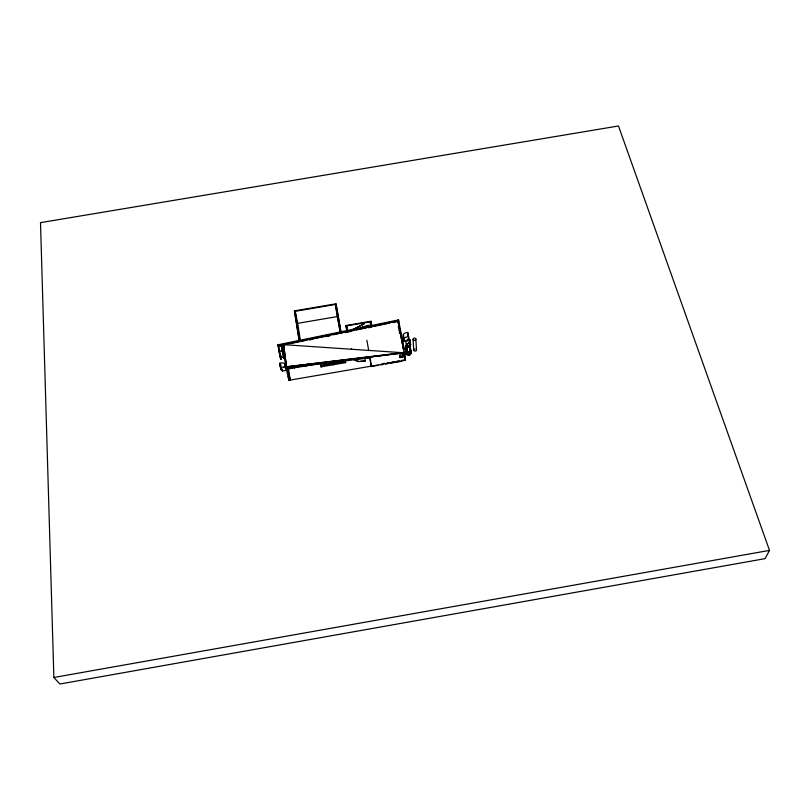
<?xml version="1.0" encoding="UTF-8"?>
<svg xmlns="http://www.w3.org/2000/svg" width="810" height="810" viewBox="0 0 810 810"><rect width="100%" height="100%" fill="white"/><g stroke="black" fill="none" stroke-linecap="round" stroke-linejoin="round"><path stroke-width="1.21" d="M364.095 323.737L353.13 329.488L364.146 323.929M769.5 550.395L765.065 558.647L59.869 684.015L53.875 677.484L40.5 222.649L618.476 125.985L769.5 550.395L53.875 677.484M283.247 346.994L283.844 346.609L286.457 366.788L283.247 346.994L281.617 347.784L283.824 358.526L284.482 358.415L282.396 348.452L281.738 348.563L283.247 346.994L285.839 367.335L411.247 351.975L411.308 352.978L400.029 355.296M283.824 358.526L283.621 357.139L281.121 357.575L281.323 358.951L280.675 359.063L278.012 345.455L278.853 346.103L282.032 345.556L283.642 344.665L398.024 321.064L404.129 352.806L407.319 349.596L406.569 345.536L405.901 345.647L406.164 349.282M283.682 349.09L281.981 349.616L281.617 347.784L283.308 347.439L283.682 349.09L283.601 348.533M404.544 353.737L405.162 356.714L400.211 357.564L400.1 357.007L405.051 356.157L405.425 360.288L288.866 380.305L285.778 366.879L411.247 351.975L409.759 344.979L409.101 345.1L409.263 347.52M280.543 363.913L279.946 364.146L280.959 369.755L282.062 369.562L282.417 371.041L286.244 370.383L285.808 368.54A3.878 2.045 -8.3 0 0 280.969 367.305L280.402 367.446L279.784 363.234L280.361 363.103A3.878 2.055 -8.3 0 1 285.191 364.348L285.616 366.201M398.176 323.028L397.993 320.699L278.012 345.455L277.911 344.817L398.53 319.93L403.998 348.604L397.872 320.061L403.441 349.252L406.66 349.707L407.308 352.785M284.938 344.706L287.398 344.199M289.858 343.693L307.071 340.139M309.531 339.633L330.429 335.32M332.89 334.813L342.721 332.788M345.182 332.272L353.788 330.5M356.248 329.994L366.079 327.969M368.54 327.453L389.438 323.149M391.898 322.633L398.044 321.367L397.386 321.479M309.552 339.927L312.002 339.41M325.509 336.616L330.419 335.603M345.141 332.546L351.277 331.28M403.633 353.97L406.104 353.464M368.418 327.736L370.838 327.25M283.621 357.139L282.113 350.659L279.582 351.094L281.323 358.951M278.964 351.884L279.622 351.773L278.67 345.333M282.153 351.348L282.811 351.226M400.353 333.325L399.694 333.436L398.307 326.258M408.524 336.373L407.896 336.352M406.843 340.838L403.998 341.324L402.995 335.31A3.837 2.055 -12 0 1 407.157 332.525L407.734 332.454L408.615 336.565L408.777 338.955L407.683 339.147L407.794 340.676M409.749 345.019L410.67 344.858L409.911 340.099L410.032 342.65L409.465 342.721M408.999 341.516L409.931 341.354L409.303 339.38A3.27 1.741 -12 0 0 405.749 341.749L406.6 346.872L409.83 346.315M409.587 341.587L409.911 340.099M280.837 365.685L279.784 363.234M301.006 365.644L298.1 366.049L298.181 367.183M288.694 367.851L296.085 366.586L288.33 367.72L290.183 380.082L287.287 367.355L290.101 379.515L288.785 379.748M298.556 366.16L301.026 365.735M406.914 347.642L409.445 347.207L410.508 352.239M288.502 368.844L316.761 363.994M318.522 363.69L320.983 363.275M403.441 349.252L407.268 348.877M332.606 361.554L332.971 363.649L321.135 365.675L321.347 366.798L320.426 363.467L321.013 366.849L345.627 362.627L345.435 361.331L320.77 365.563L321.013 366.849M333.487 364.713L333.295 363.589L345.131 361.554L345.303 362.688L344.928 360.592L345.627 362.627M365.32 358.243L368.53 357.696M364.885 360.612L364.986 361.179M399.644 356.957L404.554 356.106L405.425 360.288M382.128 363.71L384.568 363.295M387.008 362.87L389.448 362.455M391.888 362.029L394.328 361.614M396.768 361.199L399.208 360.774M401.649 360.359L405.314 359.731M288.805 379.85L289.464 379.738M370.697 366.606L378.128 365.33M380.609 364.905L383.089 364.48M385.56 364.054L388.041 363.629M390.521 363.204L401.669 361.28M299.062 340.2L294.445 310.868L335.978 303.801L341.202 333.001M299.7 339.998L295.184 311.324L335.431 304.479L340.534 333.011M295.184 311.324L297.655 323.342L337.304 316.578L335.431 304.479M346.508 329.052L345.992 325.519L370.94 321.256L371.82 325.772M347.298 330.591L346.609 325.873L370.484 321.793L371.425 326.622M366.373 325.691L368.864 325.266M370.889 325.377L362.667 326.784L359.782 328.637M365.573 326.744L367.72 326.379M283.125 345.374L283.783 345.262M364.328 361.29L357.544 361.543L353.798 359.346M363.417 360.855L360.804 361.138M409.374 340.089L408.918 340.149A2.845 1.509 -12 0 0 408.483 340.24M285.778 366.879L410.467 351.672L409.759 344.979L409.921 347.409M402.874 352.714L283.642 344.665L286.537 367.143L289.038 366.839M291.539 366.535L302.798 365.158M305.299 364.854L309.055 364.399M311.556 364.095L315.313 363.639M317.814 363.336L321.56 362.87M325.316 362.414L329.073 361.959M331.574 361.655L335.32 361.199M337.831 360.885L349.09 359.518M351.591 359.215L355.337 358.749M357.838 358.445L369.097 357.078M371.598 356.764L375.354 356.309M377.855 356.005L381.611 355.55M384.112 355.246L387.868 354.78M391.615 354.324L395.371 353.869M397.872 353.565L401.628 353.109M291.61 366.829L294.111 366.525M298.586 365.978L301.087 365.664M304.854 365.209L307.861 364.844M311.131 364.439L314.118 364.085M318.664 363.528L321.175 363.214M324.942 362.758L327.868 362.404M331.219 361.989L334.125 361.645M337.871 361.179L340.372 360.875M344.128 360.42L347.541 360.005M351.307 359.539L354.132 359.194M357.878 358.739L360.379 358.435M365.118 357.858L367.629 357.554M287.368 367.922L370.241 357.807M408.615 336.565L408.037 336.636A3.847 2.055 -12 0 0 403.856 339.42L403.998 341.324M406.488 348.432L403.329 348.654L406.61 348.999L406.691 350.133M358.354 361.088L357.099 360.845M404.544 349.717L406.681 350.001M355.954 360.389L355.438 360.065M282.386 347.956L282.032 345.556L283.956 347.095M355.074 359.772L354.517 359.205M351.601 349.171L351.378 348.644M284.675 364.723L285.15 366.586M407.359 352.441L407.349 353.211M277.911 344.817L278.286 346.599L282.032 345.556M279.217 352.198L280.675 359.063M282.396 348.452L282.113 350.659M284.188 356.43L282.771 350.325A2.481 2.086 -12.9 0 0 282.174 349.991M409.789 339.329L410.052 342.893A3.28 1.731 -12 0 0 406.488 345.262L406.742 347.956M409.931 341.354L410.67 344.858M407.906 334.854L408.777 338.955M411.308 352.978L410.255 347.996L410.67 354.243A2.47 2.096 -4.1 0 1 406.853 354.901M406.539 344.392L406.903 346.103L406.822 344.473A2.855 1.509 -12 0 1 407.055 343.987M405.901 345.647L406.61 348.999M409.101 345.1L410.467 351.672M403.886 353.849L404.382 356.268M403.39 353.778L403.906 356.218L403.724 353.828M402.772 354.071L403.248 356.329M294.445 310.868L299.224 340.058M370.18 322.785L370.869 326.298M369.593 357.514L371.253 366.16L370.14 357.25M366.859 340.22L368.763 350.649M346.609 325.873L347.49 330.703M345.992 325.519L346.923 331.341M341.091 332.91L335.978 303.801M337.304 316.578L340.17 332.566M332.94 361.493L333.295 363.589M332.971 363.649L333.163 364.763M308.013 364.348L308.195 365.462M307.689 364.409L307.861 365.523M306.534 364.601L306.717 365.715M306.21 364.662L306.393 365.776M297.655 323.342L300.389 340.625M302.11 365.361L302.292 366.474M301.786 365.421L301.958 366.535M297.685 366.12L297.857 367.234M294.405 366.687L294.577 367.801M294.081 366.738L294.243 367.861M291.944 367.102L292.116 368.226M291.62 367.163L291.782 368.277M288.664 367.669L288.826 368.783M287.641 367.578L289.099 377.308M287.601 371.861L287.965 374.271M288.259 376.204L288.866 380.305M282.103 368.945L282.417 371.041M280.422 363.943L280.716 365.998M280.341 365.553L280.959 369.755M364.905 357.878L365.32 361.118M370.484 321.793L370.757 324.162M370.94 321.256L371.203 323.625M399.917 354.74L400.211 357.564M398.53 319.93L398.712 322.279M398.905 324.628L399.087 326.977M404.352 340.423L404.251 338.499A3.351 1.782 -12 0 1 404.524 337.912M403.724 337.416L403.623 335.492A3.341 1.792 -12 0 1 403.714 335.198M407.734 332.454L407.997 335.046M408.756 352.856L408.928 355.357M413.09 339.471L413.758 350.163M415.854 339.005L416.502 350.001M407.541 343.511A2.855 1.509 -12 0 1 407.855 343.298M408.615 342.954A2.855 1.509 -12 0 1 409.03 342.822M406.509 341.405A2.845 1.509 -12 0 1 406.995 340.939M283.986 367.011A3.382 1.782 -8.3 0 1 284.371 367.153M284.695 367.345A3.382 1.782 -8.3 0 1 284.948 367.558M278.934 350.973A2.481 2.086 -12.9 0 1 279.146 350.71M280.382 357.078A2.46 2.076 -12.9 0 1 280.594 356.815M280.847 356.572A2.46 2.076 -12.9 0 1 281.465 356.187M415.905 348.948A1.387 1.174 -3.6 0 1 416.188 350.659A1.387 1.174 -3.6 0 1 414.143 350.781A1.387 1.174 -3.6 0 1 414.224 349.049M407.46 353.767L407.258 352.067L407.46 353.767M413.667 340.23A1.407 1.185 -3.7 0 0 415.864 339.309A1.407 1.185 -3.7 0 0 413.869 338.175A1.407 1.185 -3.7 0 0 413.667 340.23"/></g></svg>
